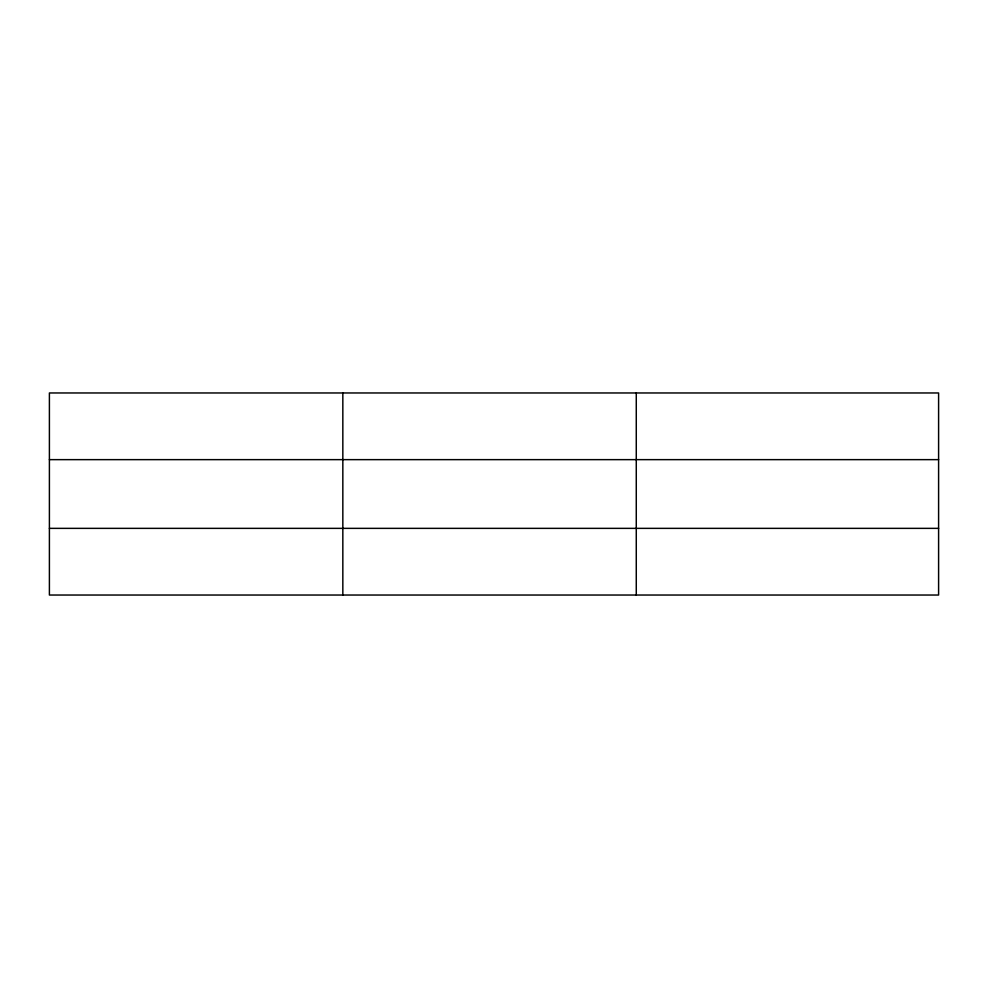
<?xml version="1.0" encoding="UTF-8"?>
<svg xmlns="http://www.w3.org/2000/svg" width="988" height="988" viewBox="0 0 988 988"><rect width="100%" height="100%" fill="white"/><g stroke="black" fill="none" stroke-linecap="round" stroke-linejoin="round"><path stroke-width="1.48" d="M342.836 392.965L342.836 595.035M636.272 392.965L636.272 595.035M938.6 459.642L938.6 392.965L49.4 392.965L49.4 595.035L938.6 595.035L938.6 459.642L49.4 459.642M49.4 528.358L938.6 528.358"/></g></svg>
